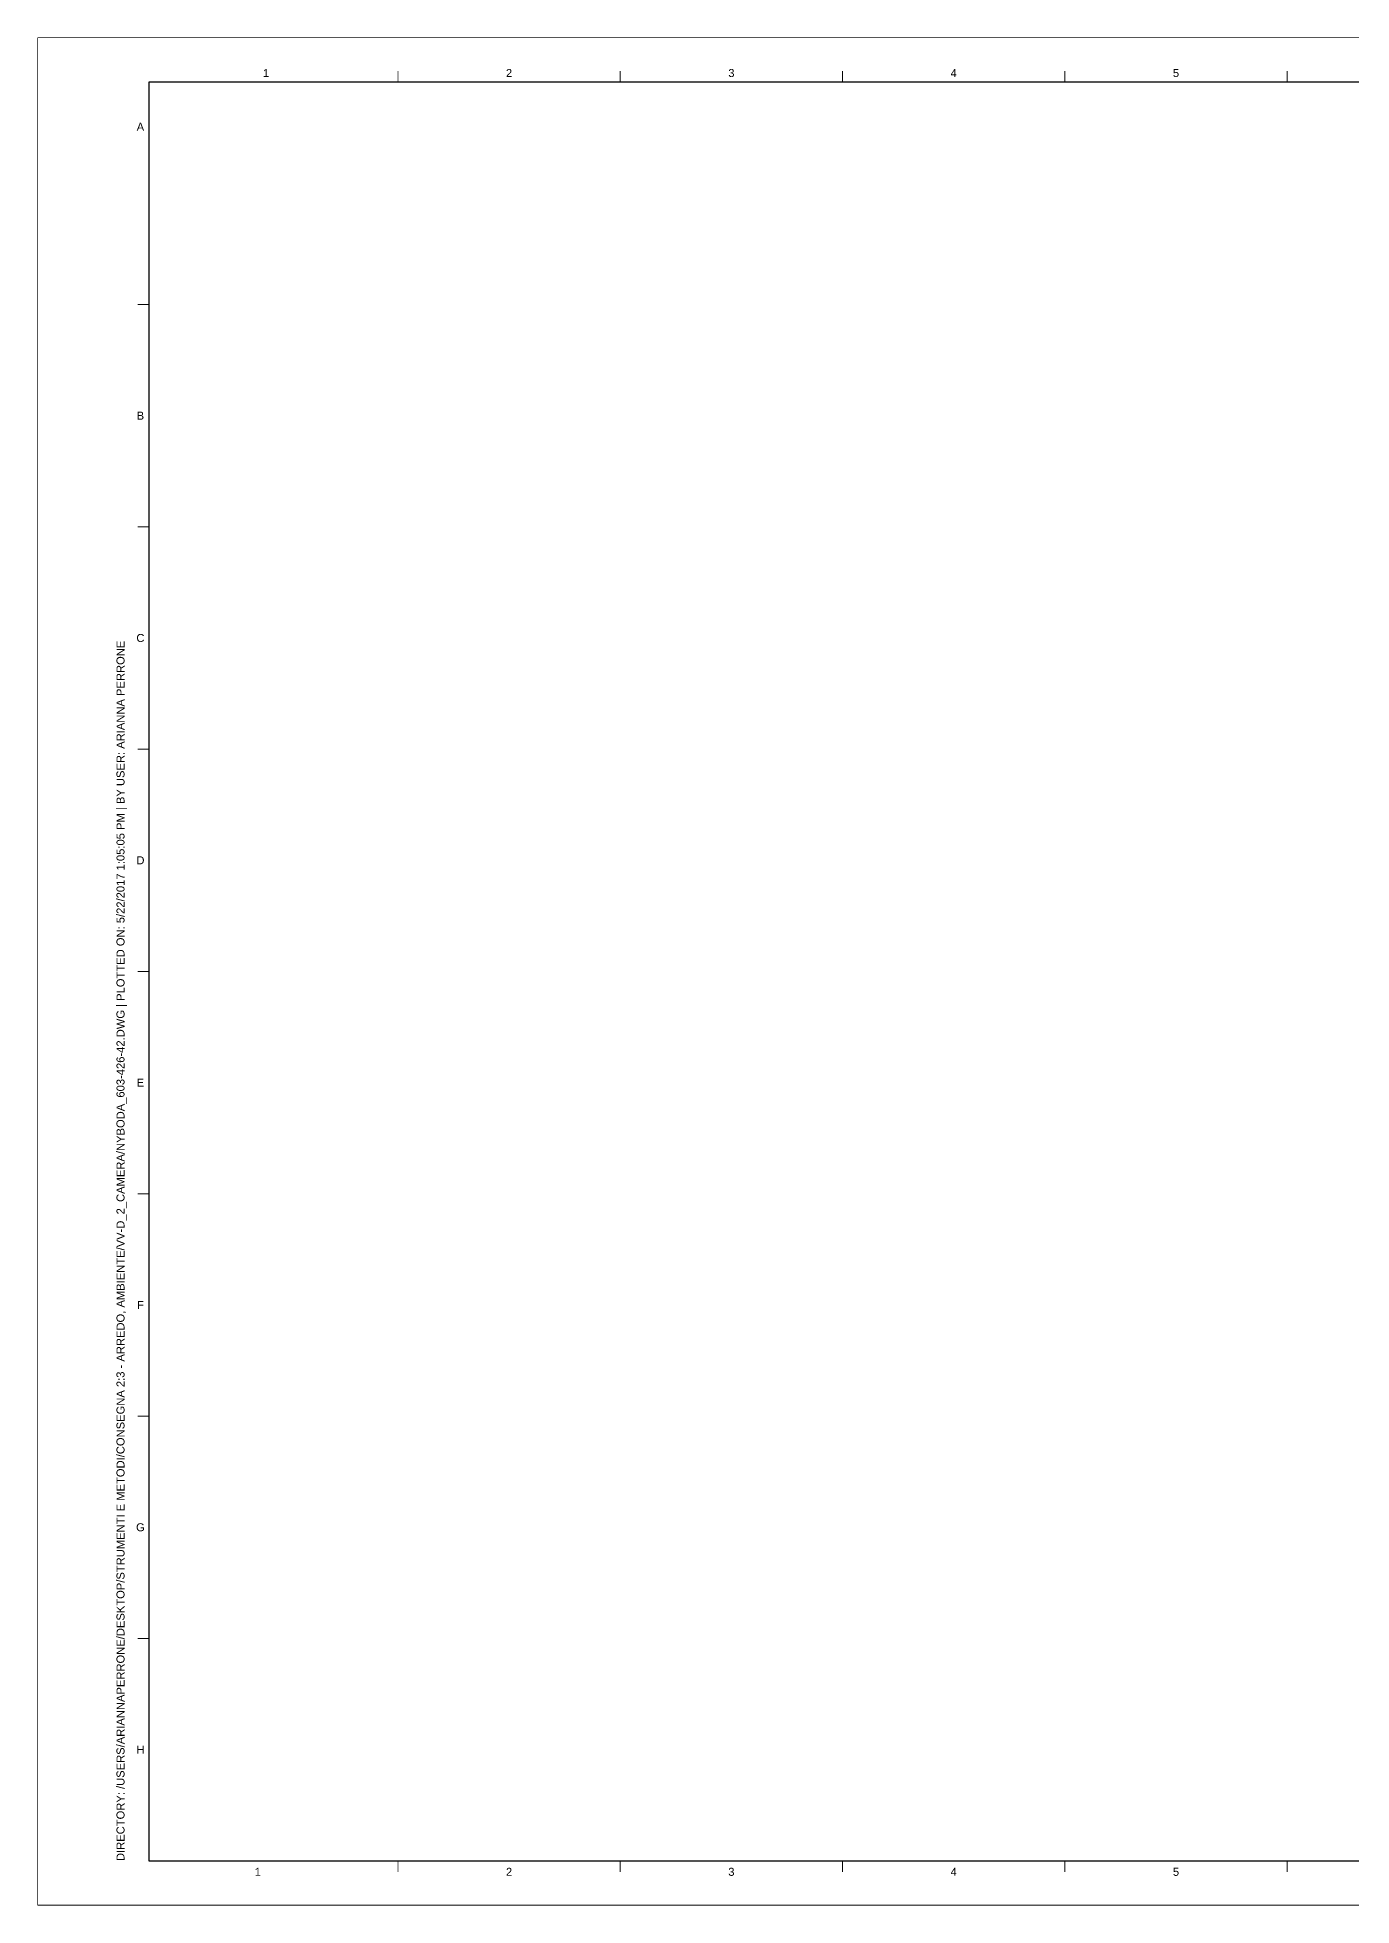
# Paper-space layout 'Layout1' of a CAD drawing. Header units: inches, sheet in millimetres. Extents: x 0 to 591, y 0 to 420.
# Drawn here: x -0.1 to 295.5, y -0.1 to 420.1 of the extents above; entities that cross this region are included whole.
import ezdxf
from ezdxf.enums import TextEntityAlignment as Align

# ---------------------------------------------------------------- set-up
doc = ezdxf.new("R2010")
doc.units = ezdxf.units.IN
doc.header["$MEASUREMENT"] = 0
doc.layers.add('G-ANNO-NPLT', color=210, linetype='Continuous', plot=False)
doc.layers.add('G-ANNO-TEXT', color=3, linetype='Continuous')
doc.layers.add('G-ANNO-TTLB', color=3, linetype='Continuous')
doc.styles.add('ARIAL', font='Arial.ttf')

psp = doc.layouts.get("Layout1")

# ---------------------------------------------------------------- linework, layer by layer
at = {"layer": 'G-ANNO-NPLT', "const_width": 0.18}
for points in [[(591.03, 420.02), (0.03, 420.02)], [(0.03, 0.02), (0.03, 420.02)], [(591.03, 0.02), (0.03, 0.02)]]:
    psp.add_lwpolyline(points, dxfattribs=at)
at = {"layer": 'G-ANNO-TTLB'}
for p, q in [((581.03, 410.02), (25.03, 410.02)), ((25.03, 410.02), (25.03, 10.02)), ((25.03, 10.02), (581.03, 10.02))]:
    psp.add_line(p, q, dxfattribs=at)
at = {"layer": 'G-ANNO-TTLB', "const_width": 0.18, "flags": 128}
for points in [[(81.03, 412.52), (81.03, 410.02)], [(131.03, 412.52), (131.03, 410.02)], [(181.03, 412.52), (181.03, 410.02)], [(231.03, 412.52), (231.03, 410.02)], [(281.03, 412.52), (281.03, 410.02)], [(25.03, 360.02), (22.53, 360.02)], [(25.03, 310.02), (22.53, 310.02)], [(25.03, 260.02), (22.53, 260.02)], [(25.03, 210.02), (22.53, 210.02)], [(25.03, 160.02), (22.53, 160.02)], [(25.03, 110.02), (22.53, 110.02)], [(25.03, 60.02), (22.53, 60.02)], [(81.03, 10.02), (81.03, 7.52)], [(131.03, 10.02), (131.03, 7.52)], [(181.03, 10.02), (181.03, 7.52)], [(231.03, 10.02), (231.03, 7.52)], [(281.03, 10.02), (281.03, 7.52)]]:
    psp.add_lwpolyline(points, dxfattribs=at)

# ---------------------------------------------------------------- texts
at = {"layer": 'G-ANNO-TEXT', "style": 'ARIAL'}
for s, p in [('1', (51.38, 412.09)), ('2', (106.03, 412.09)), ('3', (156.03, 412.09)), ('4', (206.03, 412.09)), ('5', (256.03, 412.09)), ('A', (23.12, 400)), ('B', (23.12, 335.02)), ('C', (23.12, 285.02)), ('D', (23.12, 235.02)), ('E', (23.12, 185.02)), ('F', (23.12, 135.02)), ('G', (23.12, 85.02)), ('H', (23.12, 35.02)), ('1', (49.52, 7.53)), ('2', (106.03, 7.53)), ('3', (156.03, 7.53)), ('4', (206.03, 7.53)), ('5', (256.03, 7.53))]:
    psp.add_text(s, height=1.8, dxfattribs=at).set_placement(p, align=Align.MIDDLE_CENTER)
at = {"layer": 'G-ANNO-TEXT', "insert": (17.74, 9.96), "char_height": 1.8, "attachment_point": 1, "rotation": 90, "style": 'ARIAL'}
psp.add_mtext_dynamic_manual_height_columns('DIRECTORY: /USERS/ARIANNAPERRONE/DESKTOP/STRUMENTI E METODI/CONSEGNA 2:3 - ARREDO, AMBIENTE/VV-D_2_CAMERA/NYBODA_603-426-42.DWG | PLOTTED ON: 5/22/2017 1:05:05 PM | BY USER: ARIANNA PERRONE', width=412.209, gutter_width=9, heights=[0], dxfattribs=at)

doc.saveas('drawing.dxf')
